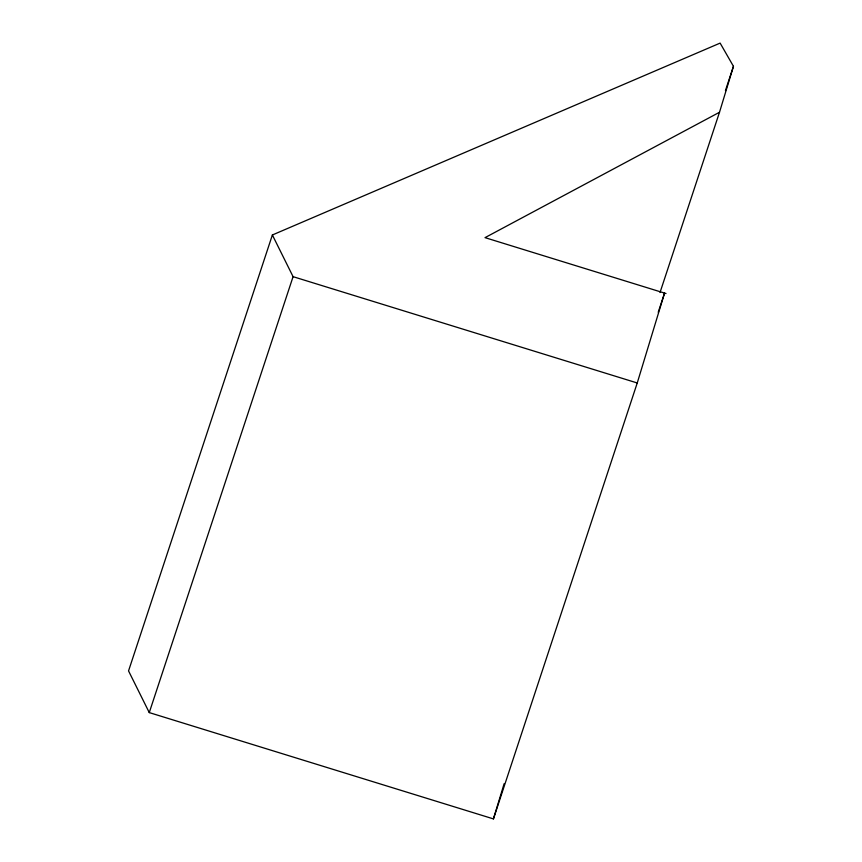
<?xml version="1.0" encoding="UTF-8"?>
<svg xmlns="http://www.w3.org/2000/svg" width="862" height="862" viewBox="0 0 862 862"><rect width="100%" height="100%" fill="white"/><g stroke="black" fill="none" stroke-linecap="round" stroke-linejoin="round"><path stroke-width="1.29" d="M660.023 292.509L719.501 112.265L733.454 66.32L720.126 43.1L272.37 234.981L128.546 670.905L149.266 712.594L493.43 818.9L504.13 783.687M493.43 818.9L637.244 382.976L664.559 293.102L658.223 312.27M149.266 712.594L293.08 276.67L272.37 234.981M725.438 90.607L733.454 66.32M719.501 112.265L485.026 237.643L666.014 293.543M293.08 276.67L637.244 382.976"/></g></svg>
